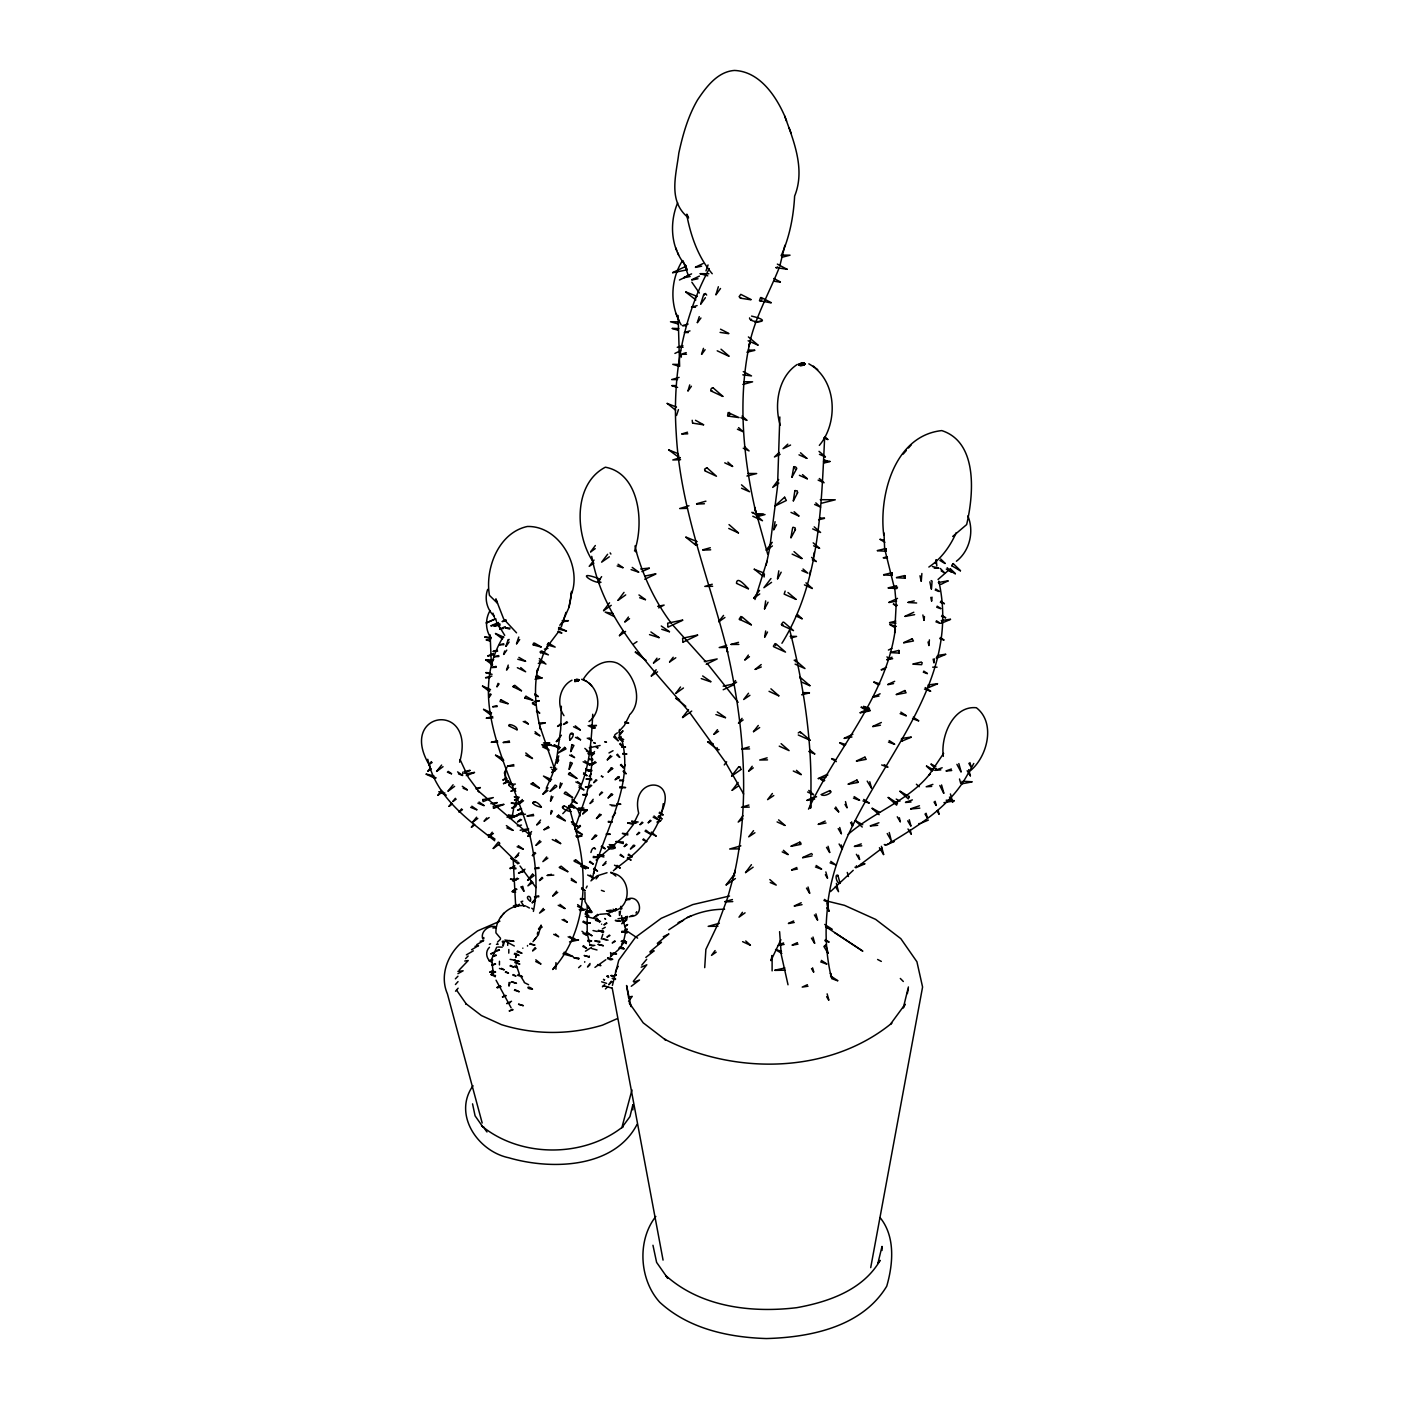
<?xml version="1.0" encoding="UTF-8"?>
<svg xmlns="http://www.w3.org/2000/svg" width="1409" height="1409" viewBox="0 0 1409 1409"><rect width="100%" height="100%" fill="white"/><g stroke="black" fill="none" stroke-linecap="round" stroke-linejoin="round"><path stroke-width="1.5" d="M779.829 416.976L777.539 486.51L769.807 547.625M824.652 437.389C821.288 506.888 819.809 582.445 781.942 643.261M779.6 931.666L781.273 954.668L788.018 984.785M883.989 532.919L884.641 548.717L894.944 590.212L896.194 604.038L894.662 632.852L895.367 628.872C886.367 697.208 836.506 748.69 808.519 809.153M561.346 706.244L560.712 729.193L556.52 760.032L557.083 757.478L552.328 774.598L546.234 788.283M592.731 714.257C591.04 748.39 588.61 788.177 562.807 813.645M499.42 964.918L499.473 961.29M503.119 945.791L503.189 942.11L504.193 942.093M507.716 945.386L507.786 941.74M508.772 953.136L508.825 949.507M509.036 982.496L508.966 986.124L510.181 982.32M578.641 958.631L578.87 958.543M603.598 931.825L603.598 931.701M614.711 848.112C616.807 847.038 610.256 851.441 607.596 846.809L614.976 847.267M601.009 582.269C593.4 584.207 572.882 568.849 600.322 579.205M614.412 616.649L605.166 612.105L612.985 613.496M742.842 384.463L752.6 381.821L743.811 381.751M607.948 977.476L608.758 977.071M595.831 835.801L596.659 835.378L595.479 835.607M612.668 768.574L611.224 767.94L608.019 772.22L612.668 768.574L611.224 767.94M810.369 808.343C813.469 748.496 804.592 688.561 789.868 630.633M738.739 767.289L740.13 766.813L741.011 769.455M931.472 588.962L932.089 581.142L931.138 580.578M527.706 880.343L534.17 875.535L532.62 874.461M672.287 328.579L677.958 330.199M678.416 366.111L672.745 364.332L679.226 364.473M700.22 273.663L708.868 273.751M615.434 920.711L620.594 921.275L615.434 920.271M619.044 948.204L624.293 948.785L619.291 947.852M621.369 941.353L626.565 941.864L621.334 941.212M621.809 932.106L622.091 931.19L627.058 932.635M622.848 741.31L619.344 737.224M482.811 799.66L493.309 797.564L483.076 801.598L482.829 799.467M493.502 808.273L493.273 806.212L503.77 804.31M490.561 943.819L489.363 944.277M587.166 905.969L587.201 934.255M703.531 424.725L695.5 420.305M749.535 317.888C749.782 324.193 776.923 321.974 751.543 316.109M743.283 371.606L751.508 375.921L742.807 374.812M762.005 299.413L760.613 297.51L759.469 300.663L771.04 302.882M787.191 269.366L777.345 264.099M921.275 581.089L921.873 573.498M924.145 620.33L924.445 616.526M931.719 600.956L932.018 597.169M929.394 639.88L928.936 645.569L928.038 642.011M934.061 662.67L934.361 658.866M815.406 796.895L816.568 796.807M829.69 791.136C834.639 791.013 824.899 797.494 821.341 794.694M868.56 709.291L870.093 710.118M746.946 476.048L756.668 473.547L748.091 473.459M757.426 515.694L763.291 514.091L756.862 514.003M757.214 516.627L765.017 514.567L756.439 514.479M809.435 692.717L803.007 692.647M821.658 503.207L835.273 499.79L820.267 499.684M828.193 902.324C824.758 927.245 825.41 952.766 831.31 977.282L830.447 973.073L831.645 977.036M667.144 403.361L675.563 410.178M667.32 403.485L676.479 407.095M668.852 449.947L678.011 453.592M685.919 291.945L697.261 296.471M707.617 741.768L717.745 749.782L719.154 749.658M707.829 741.786L713.289 743.882M717.093 747.686L717.745 749.782M762.709 575.982L754.291 569.166M563.195 620.541L568.989 607.367L571.702 591.287L570.733 595.919C583.062 567.792 559.813 525.522 527.301 526.49C498.31 532.796 484.802 568.937 489.469 595.373L497.465 603.263L495.845 598.895L503.7 619.027L516.539 632.835M587.254 910.866C593.066 914.881 594.369 910.478 587.271 910.795M603.105 932.159L598.279 930.398L603.281 931.279M603.052 939.116L608.036 940.19M753.199 513.369L751.825 512.312M800.435 678.469L799.766 677.201M800.629 733.032L799.96 731.782L798.251 732.944M686.958 269.841L685.866 266.213L686.905 269.876L672.657 272.747M541.091 925.079L538.379 934.783L534.152 940.208M936.263 768.486L936.298 769.561M705.275 293.459L704.024 295.185M887.23 833.529L891.351 840.786L889.238 832.508M512.207 816.604L513.915 807.128L517.772 797.723M519.058 961.378L514.355 960.357L519.076 961.308M615.434 972.192L617.177 967.772M620.858 906.304L620.876 909.633M935.47 563.494L936.034 559.901M533.395 911.412C538.625 885.398 535.402 858.557 529.291 833.001L530.101 836.453C513.017 773.647 463.843 701.171 503.418 636.551M603.351 945.633L598.191 944.365M600.533 921.38L595.549 920.288L598.895 920.852M619.203 735.445L619.414 734.212M795.469 469.532C799.449 468.105 791.946 464.301 794.042 468.704M797.318 493.062L797.371 490.966L795.011 490.526M792.562 528.146L790.907 537.71M795.099 529.995L795.152 527.917L793.02 527.23M532.778 782.999L530.876 783.915L539.277 788.089M551.958 767.447L550.496 767.412M773.735 529.784L775.056 521.682M765.686 600.868L764.506 608.811M791.964 477.087L793.69 467.154M764.664 636.921L765.686 630.968M777.451 578.782L778.825 570.839M793.32 500.776L794.852 490.843M550.479 801.052L551.342 796.085M557.031 762.921L558.739 755.858M550.725 813.856L551.306 810.545M559.672 787.807L560.553 782.84M569.835 740.042C567.845 728.911 578.113 732.75 569.993 740.095M570.645 751.508L571.807 744.868M569.077 769.226L570.258 762.586M697.578 635.036L682.59 638.242L682.907 641.87M584.929 892.038L585.017 901.531L589.843 909.65M618.956 732.715L619.555 729.439M623.077 842.512L623.289 843.551L615.944 841.613M784.901 245.254L779.793 266.037M827.47 906.286C839.165 789.163 966.486 705.064 938.817 581.142M907.361 993.574L908.171 989.259M870.709 1267.624L922.578 987.022L916.924 961.766L900.827 938.658L875.676 919.408L844.467 905.335L828.281 901.373M663.269 803.641C660.081 832.649 637.502 852.674 615.451 868.842L616.261 868.103L613.373 870.797M574.713 680.512C588.152 677.412 566.629 685.056 578.43 679.578L575.753 680.265L577.514 679.754M537.34 934.149L537.762 932.159M766.126 565.291L770.617 543.733M809.611 574.925L810.439 570.944M813.504 556.203L814.314 552.328M568.989 607.367L569.888 603.087M570.134 601.766L571.085 597.257M509.16 639.404L508.438 640.285M602.876 934.132L601.291 938.993M627.322 916.396L626.441 920.376L626.212 916.59L625.702 920.905L625.508 917.065L627.181 916.537M953.259 563.67L951.815 565.766L953.241 563.582L960.498 570.698M565.942 612.404L561.31 626.935M799.009 364.385L799.872 365.495L803.517 365.195L804.926 363.892L803.341 363.011L799.009 364.385L804.24 363.223L798.991 364.878L804.645 363.452L802.971 362.994M799.15 364.209L801.968 364.632L803.183 363.504M434.8 777.116L435.011 778.261L436.156 777.838M612.404 985.455L618.745 960.251L635.494 937.32L661.191 918.333L692.805 904.578L729.51 896.018M637.079 1124.347C614.183 1168.501 551.306 1170.192 508.737 1157.758C477.598 1151.241 452.641 1114.22 473.019 1085.74M908.418 986.952L903.292 1007.981L905.124 1004.247L890.558 1024.061L891.862 1023.093C829.232 1074.31 734.776 1075.137 664.537 1039.19L665.612 1040.001L643.173 1022.811L629.207 1002.856M610.89 872.189L615.874 876.081M592.115 879.322L594.211 871.079L593.524 873.527C604.602 829.249 635.547 783.598 620.893 736.396M487.69 589.367C484.309 598.402 486.827 609.093 493.749 615.751M766.954 561.293L754.96 599.512M570.804 751.561L573.921 745.484L571.966 744.586M569.254 769.279L572.353 763.202L570.398 762.287M505.532 771.498L505.267 778.913L513.651 785.588M787.208 269.295L775.743 267.534M897.392 803.218L888.251 797.388M899.999 791.171L909.228 796.719M514.391 960.603L514.796 959.723M496.461 944.347L497.571 944.048M622.338 1125.826L631.972 1089.932M503.207 945.791L504.334 941.987M681.304 355.227L681.304 357.146M634.526 551.025C644.336 523.285 639.704 473.494 605.359 467.207C573.375 483.833 574.978 533.817 592.52 560.888M496.338 620.788C494.577 619.097 499.667 617.019 486.316 623.007M741.768 618.111L740.905 616.473L739.197 619.185L751.244 624.839M795.38 661.719L795.38 660.275L794.148 660.24M700.713 303.957L703.884 294.005M697.332 322.52L699.269 316.638M718.361 286.749L715.966 294.604M676.514 415.479L678.451 409.614M689.741 384.904L687.997 390.804M701.523 354.223L703.461 348.358M801.245 365.635L801.827 363.046M770.987 578.553L763.889 587.712L771.568 582.34M734.67 875.746L733.543 875.394L733.332 876.627M505.919 646.238L508.173 639.545M489.029 697.103L490.156 693.774M503.594 654.34L504.721 650.993M496.937 686.659L498.064 683.312M508.226 665.083L506.536 670.103L508.702 667.32M516.504 643.737L518.759 637.062M576.334 681.322L577.285 679.332M705.997 270.88L708.058 264.945M534.733 643.878L533.13 644.829L533.518 643.138M901.337 738.968L902.236 740.975L911.165 737.259M864.879 757.355L866.218 759.328L856.513 761.159M677.659 202.843C669.081 223.344 670.825 248.9 686.007 265.861M514.743 960.198L510.111 959.37M779.124 267.886C768.768 293.97 754.343 318.593 748.936 346.491L750.099 341.348C737.471 397.637 742.895 456.287 755.752 511.995L754.625 507.187L767.658 554.001M564.622 747.316L565.995 748.901L558.14 753.022L564.639 747.474M574.819 828.633L586.813 793.848L586.126 796.314L590.248 778.332L591.991 762.551L590.618 745.678M896.018 586.32L896.388 588.381L897.533 587.148M629.33 715.596L624.381 725.441L619.414 730.936M492.375 663.815L492.375 664.819M516.399 955.513L515.571 957.574L516.944 954.316M837.721 875.782C834.78 872.629 836.013 883.478 839.94 883.425M956.922 764.347L960.956 771.85M622.831 567.739L617.195 565.942M638.629 572.054L632.236 567.422M645.516 599.618L638.964 594.95M658.972 637.643L649.514 634.614M669.469 631.796L661.754 629.295M725.494 717.745L715.895 714.592M781.167 255.716C789.604 237.011 793.531 216.493 794.623 196.098C805.437 169.485 793.883 141.305 784.69 116.031C775.654 95.425 759.275 71.436 734.476 70.45C717.621 71.577 706.156 87.006 697.543 99.933C687.979 116.313 682.801 134.753 678.803 153.158C676.126 175.368 667.602 201.417 688.578 217.902L687.028 214.291M660.698 813.803C680.371 775.461 629.259 775.69 638.7 813.222L633.081 824.864L625.209 835.326L596.13 860.018M623.359 942.639L625.913 930.68L622.778 918.439M897.568 802.637L896.6 805.138L888.181 797.582M459.633 762.199C477.352 699.234 395.418 711.052 430.221 766.496M584.682 962.206L584.753 961.695M621.933 932.001L627.04 932.705M692.206 420.287L692.559 423.105M729.756 414.757L727.59 415.831L728.136 412.555L739.056 417.592L728.224 416.113M542.606 745.238L541.743 744.674M649.302 568.338L641.888 571.578M559.32 867.222L561.117 866.183L567.845 871.625M709.326 268.591C682.097 318.804 672.41 377.013 676.25 433.637C680.212 509.177 709.572 579.645 727.625 652.244L726.498 647.418C743.653 721.831 750.944 800.153 734.054 875.341L735.216 870.198L727.66 897.709L717.974 923.952L705.874 949.419L704.711 967.631M956.235 532.637C950.3 546.164 941.282 558.827 928.848 567.052M780.903 939.68L770.952 960.621L772.114 955.478L772.114 970.889M523.901 906.057L521.048 901.707L522.757 901.161M530.348 901.249C522.968 896.142 532.091 893.465 530.488 901.214M586.197 888.022L587.166 886.067M619.678 735.163L622.901 731.06M630.545 916.502C645.709 916.149 639.792 892.091 626.177 899.77M557.189 762.991L558.721 760.032M550.637 801.122L552.927 796.684M559.831 787.878L562.138 783.439M550.884 813.926L552.416 810.968M796.561 468.827L791.981 477.193M773.876 529.643L776.535 524.729M793.355 500.899L797.723 492.516M795.504 529.449L791.065 537.692M781.185 572.213L777.662 578.782M764.541 608.935L768.046 602.224M764.893 637.044L767.518 632.025M728.911 356.001L721.021 349.203M722.887 396.352L713.306 388.039M738.439 532.849L729.017 524.588M806.741 458.33L800.523 452.782M806.917 458.365L799.009 454.843M827.788 439.432L824.776 436.614M799.396 475.309L807.287 478.866M825.234 456.903L819.439 454.314M798.921 515.941L794.13 511.714M814.208 526.843L820.584 532.461L812.694 528.903M813.609 545.794L819.474 548.277M801.844 570.592L807.85 573.199L803.042 569.007M785.148 591.093L784.161 594.105L795.979 599.406M816.234 561.557L811.619 557.365M775.725 645.657L775.073 643.596L773.347 646.308M802.144 618.71L797.371 614.465M773.717 646.749L785.518 652.103L775.919 643.79M809.876 685.743L801.95 682.22M798.269 734.987L810.087 740.289M801.245 774.527L796.437 770.336M808.784 751.42L814.649 753.921M784.831 825.41L777.099 821.923M785.007 825.445L778.613 819.862M813.574 794.623L808.784 790.396M750.363 945.14L745.748 940.965M490.103 610.502C485.154 618.886 485.312 629.7 490.79 637.801M587.13 809.664L586.197 810.157M599.547 814.42L600.903 814.561M612.58 794.535L611.189 793.813L607.983 798.075L612.58 794.535L611.576 794.517M594.14 848.236C597.751 851.388 593.083 843.41 590.917 852.498M668.676 449.858L679.825 458.084M678.486 454.984L678.768 457.995M685.954 537.305L695.887 545.248L697.596 544.772M943.625 753.357L928.901 775.214L930.222 773.506C908.576 800.893 873.967 811.848 848.095 834.375M969.198 771.815L973.778 763.467M586.813 932.036L591.939 935.646M527.477 946.091L527.582 945.492M550.267 791.4L556.731 786.574L556.326 785.465M607.578 958.666C607.226 956.552 609.216 961.449 612.721 959.3L607.807 957.785M548.753 644.477L543.663 653.212L536.882 672.674L537.692 669.116C533.553 689.071 535.772 709.713 540.528 729.351L539.735 725.899L554.265 768.011M516.944 951.815L521.753 953.171M515.025 962.682L519.833 964.038L515.307 962.241M511.678 981.967L516.487 983.323L511.837 981.738M514.479 990.404L514.989 989.629L519.287 991.76L514.584 990.245M524.289 982.584L528.604 984.715M532.426 989.171C525.346 988.995 527.477 984.697 532.461 989.1M518.565 1004.335L523.373 1005.691L518.671 1004.159M599.441 579.645L599.618 582.974M941.987 622.866L941.934 620.77M885.838 844.713L884.271 844.572M682.502 260.559C670.42 279.616 669.469 305.366 681.216 324.88M635.952 912.962L636.745 911.711M525.874 906.022C510.463 902.817 494.999 917.558 495.968 932.899L500.582 938.359M583.308 679.279C590.001 668.201 604.056 657.51 617.441 663.234C634.226 672.058 644.054 700.766 629.576 714.803M968.018 773.647C950.388 806.741 918.052 825.938 887.142 844.696M462.804 773.893L462.839 772.132M939.821 785.482L943.695 793.249M605.007 741.698L606.469 742.173L604.972 742.032M618.868 777.715L619.15 776.606M496.673 947.218L491.618 959.247L493.344 973.654M535.737 938.059L532.989 941.67M519.234 863.101L517.878 863.682L510.815 858.328M620.576 947.095L622.866 943.766M507.874 782.435L508.825 782.893A2.043 1.074 -2.2 0 0 509.442 782.77M506.905 767.412L504.369 772.96L506.676 779.67M909.316 796.402L908.347 798.903L899.928 791.365M506.078 646.308L509.107 642.028M503.753 654.428L506.782 650.13M516.663 643.825L519.692 639.527M489.17 697.191L491.195 694.338M497.078 686.729L499.103 683.876M558.457 631.848L546.375 647.805M555.128 966.204L552.768 969.515C586.003 932.652 588.768 878.406 576.404 832.472M952.695 536.477L966.644 524.588C973.654 494.682 978.163 442.285 941.74 430.59C894.468 435.698 878.705 495.246 883.778 535.367M590.036 963.457L587.518 966.997L589.895 964.866M611.242 981.228L608.723 984.768L612.087 981.615M784.584 497.307L786.363 500.477L775.249 505.884M800.523 365.618L802.619 362.994M700.872 303.974L705.398 297.704M715.983 294.745L720.51 288.493M700.942 317.994L697.367 322.643M705.116 349.696L701.735 354.275M688.015 390.945L691.414 386.26M534.733 944.963L529.995 944.012L534.698 945.052M530.083 944.259L530.453 943.378M777.698 266.9L776.359 267.816M572.072 822.592L571.367 821.817M575.506 829.971L568.901 806.23M575.647 860.582L574.238 860.335M655.819 1216.443C636.886 1240.431 639.299 1279.795 659.782 1302.286C688.49 1328.722 728.435 1337.388 766.408 1338.55C810.457 1337.37 862.238 1326.802 886.737 1286.206C893.147 1264.102 895.508 1236.433 880.044 1217.57M812.324 588.434L805.966 582.815M594.528 751.525L591.322 755.805L594.422 753.463M589.173 776.429L591.304 773.576M607.261 759.821L610.484 755.541M590.758 785.007L588.627 787.86L591.727 785.518M593.788 782.576L595.919 779.723M593.171 799.273L589.966 803.553L593.066 801.21M582.762 813.821L585.968 809.559M599.512 794.799L601.661 791.946M599.6 814.314L596.394 818.594L600.991 815.036M592.044 839.271L595.25 834.991M573.991 938.235L571.86 941.071L574.96 938.729M628.555 1001.271L632.254 996.374L628.502 997.079M559.796 625.279L562.279 622.038M563.987 953.083L562.984 953.928L572.723 956.588M595.338 545.512L590.67 551.747M594.017 560.06L589.209 566.348L593.894 563.195M607.614 554.283L601.625 562.173L609.322 556.802M601.625 576.651L599.389 579.874M609.551 602.77L603.545 610.643M618.023 600.269L624.011 592.379M624.856 621.827L628.432 617.054M619.396 635.688L622.972 630.915M778.684 479.5L772.696 487.391L778.86 483.093M656.981 658.179L653.529 662.952M651.328 675.933L656.154 669.768M669.592 661.878L673.203 657.246M766.214 550.056L772.238 542.324M718.713 621.598L723.539 615.416M680.529 686.993L675.88 693.316M759.557 590.336L753.709 598.191M682.502 717.375L688.525 709.643M748.355 655.079L744.921 659.852M735.533 680.529L731.976 685.338L736.625 682.132M713.87 734.3L717.48 729.668M749.905 695.306L743.688 699.498L748.514 693.246M742.05 718.343L738.475 723.152M724.261 764.911L726.657 761.811M753.445 731.641L758.271 725.476M731.606 775.919L738.844 766.655M738.105 782.453L732.116 790.343M748.619 771.075L752.195 766.249M742.966 815.723L738.193 822.081L742.842 818.876M772.396 793.478L767.588 799.643L773.788 795.539M753.533 830.676L748.707 836.84L754.925 832.737M726.146 884.852L733.385 875.588M751.437 864.668L745.572 872.523M745.062 912.821L739.003 917.171L742.455 912.31M715.085 950.564L711.51 955.372L716.159 952.167M623.236 767.835L625.367 765.105M612.316 817.097L615.522 812.993M616.543 968.599L618.304 966.345M819.333 445.385C838.866 422.348 836.735 379.18 808.836 363.839M489.469 947.288C484.714 951.656 486.299 959.899 492.146 962.453M431.365 761.635L428.829 764.752L432.176 762.463M427.896 771.058L430.432 767.94M436.579 771.304L441.633 765.052M437.935 795.116L441.721 790.431M448.044 791.03L453.099 784.795M452.835 801.422L455.371 798.304M449.013 806.247L451.549 803.13M459.123 811.936L461.641 808.819M472.808 821.887L476.612 817.22M471.381 827.136L473.917 824.018M484.168 821.06L486.704 817.942M556.308 741.486L561.381 735.251M488.447 836.876L492.252 832.208M518.565 804.222L522.352 799.537M551.8 772.449L555.604 767.764M493.203 848.394L498.275 842.159L499.579 842.811M542.941 794.042L547.995 787.807M550.144 791.277L555.216 785.024M536.776 824.741L540.58 820.073M527.811 836.241L531.598 831.557M515.166 857.57L518.97 852.885M536.036 845.189L539.841 840.521M532.355 855.562L534.892 852.445M522.44 872.277L524.976 869.159M527.582 880.22L532.655 873.985M546.674 856.954L542.87 861.621L547.837 858.151M531.704 881.171L527.917 885.856L532.884 882.369M539.471 880.466L541.989 877.349M532.162 902.693L535.966 898.009M552.768 895.877L556.555 891.21M543.363 908.435L539.559 913.102L544.526 909.633M538.502 928.918L541.038 925.801M532.655 950.705L535.173 947.588M633.275 981.369L646.819 964.795L641.201 967.208M602.999 865.285L606.099 861.515M640.056 824.582L642.134 822.063M596.095 878.899L598.156 876.38M624.24 846.51L626.318 843.991M638.929 832.226L636.868 834.727L639.756 832.789M648.21 822.715L650.271 820.197M500.459 939.239L497.465 942.128M500.477 917.435L501.991 915.621M502.925 914.529L504.228 912.979M641.782 965.095L646.713 959.265M573.058 734.195L571.49 734.142M645.586 830.465L645.093 831.222L650.905 834.375M455.53 991.214L458.119 988.202M903.187 454.103L906.357 450.457M908.47 448.009L911.359 444.698M764.418 573.956L764.101 577.021M455.442 984.521L458.031 981.615M912.187 638.805L913.437 640.989L903.75 642.821M870.04 710.876L860.212 712.848M827.84 775.038L826.907 774.527L826.801 775.725M904.825 690.621L906.093 692.788L896.388 694.619M800.981 843.287L799.907 842.124L799.643 843.375M856.866 780.093L857.993 782.4L857.024 780.04L848.236 784.056M800.999 844.343L791.189 846.316M540.369 651.522L541.743 651.064L548.418 654.868L540.105 652.261M658.109 816.938L659.465 815.476M459.175 970.026L468.228 960.515L464.741 961.026M619.15 949.067L610.326 956.905M592.044 764.647L595.074 761.494M618.093 776.606L615.064 779.776L619.344 777.521M590.917 880.889L597.117 875.834L607.032 872.735M465.569 958.631L468.158 955.989M455.371 978.85L457.96 976.208M950.476 568.62L938.024 579.469M568.584 773.506L569.782 772.837M495.263 975.539L495.263 976.596M626.529 917.012L625.578 917.171M757.883 345.082L748.126 340.784M732.627 466.414L727.889 462.134M827.858 461.324L823.93 459.721M816.287 561.469L812.359 559.866M778.86 695.817L770.917 688.825M788.054 854.418L783.404 850.314M938.341 582.498L947.975 580.86M919.866 823.508L918.774 823.631M589.191 956.905L584.154 955.513L589.209 956.958L589.297 956.024M578.623 967.701L580.931 965.552M602.4 986.811L604.69 984.662M605.43 988.977L607.719 986.828M489.539 689.794L489.522 691.52M503.77 760.279L502.59 760.631L495.51 755.294M517.896 861.956L517.667 863.558M830.535 891.562L853.22 870.322M787.825 444.17L783.069 448.678L790.555 445.05M780.11 454.297L774.439 456.974L779.212 452.5M775.126 505.743L784.707 497.13M761.371 300.733L760.332 301.262M751.613 319.297L750.557 319.825M970.343 770.741C987.462 756.615 995.987 722.852 976.384 707.741C953.048 705.345 940.437 736.643 943.326 756.316M517.596 821.782L520.432 819.316M560.87 723.592L557.559 726.428L561.539 724.525M566.894 721.619L563.565 724.455L567.563 722.553M594.087 917.418L597.751 914.371M606.346 922.877L603.915 924.92L606.944 923.265M609.375 935.118L606.944 937.161L609.974 935.506M614.676 940.93L612.228 942.973L615.257 941.318M956.412 561.24C969.797 550.901 974.341 531.369 967.86 515.923M649.919 951.744L661.49 942.234L657.739 944.136M621.792 920.711L624.257 918.721M621.686 923.776L625.385 920.781M625.103 926.611L627.551 924.621M624.803 931.067L627.269 929.077L624.328 930.609M621.563 944.1L625.261 941.106M657.298 943.343L668.888 933.956L663.269 936.721M607.385 759.874L611.858 756.281M593.894 782.629L596.888 780.234M599.618 794.852L602.612 792.457M582.868 813.891L587.359 810.281M576.034 829.76L580.508 826.15M592.15 839.341L596.641 835.731M645.833 957.433L654.111 950.793L650.359 952.625M857.905 866.482L882.157 848.165M594.95 967.402L605.835 959.723M614.289 736.185L613.76 737.048L618.111 740.782M588.997 721.567C603.563 710.735 599.318 684.316 581.635 679.314M885.486 548.647L885.962 551.236L886.138 548.735M514.426 686.359L512.946 686.518L514.778 685.302L521.506 690.727M558.017 816.498L558.616 815.247L556.802 816.604L565.203 820.795M631.267 986.282L639.527 979.995L633.909 982.143M619.925 733.173L622.796 730.989M755.206 669.31L761.212 664.555M428.019 771.181L431.26 768.786M436.684 771.428L443.042 766.672M438.04 795.24L442.902 791.629M448.168 791.154L454.631 786.345M452.958 801.545L456.181 799.132M449.136 806.371L452.359 803.958M459.228 812.06L462.469 809.647M556.432 741.61L559.672 739.197M472.931 822.011L477.792 818.418M471.504 827.259L474.745 824.864M484.291 821.183L489.134 817.572M551.923 772.572L556.766 768.962M518.671 804.328L523.532 800.735M543.064 794.165L547.907 790.555M488.571 836.999L493.414 833.406M493.326 848.517L499.79 843.709M536.899 824.864L540.14 822.469M527.917 836.365L531.158 833.952M515.289 857.694L518.53 855.281M536.16 845.312L541.003 841.719M532.479 855.686L535.719 853.273M539.594 880.59L542.817 878.177M532.285 902.817L535.508 900.404M552.892 896.001L557.735 892.39M538.978 929.394L542.218 926.981M532.761 950.828L536.001 948.433M614.835 734.723L617.389 732.839M558.633 627.516L566.488 631.073L558.475 629.03M599.776 914.3L607.666 913.684L613.461 910.919M615.134 909.686L616.508 908.682L612.263 911.782M497.218 944.4L498.117 944.171M590.688 551.905L595.214 548.647M603.704 610.643L611.259 605.306M618.128 600.322L625.702 594.897M624.98 621.915L629.524 618.657M625.578 631.426L619.537 635.67M636.974 641.659L633.839 643.772M766.355 550.285L772.414 545.935M653.512 663.04L659.571 658.69M718.872 621.704L724.931 617.477M753.692 598.297L759.75 593.946M675.792 657.756L669.592 661.983M651.328 676.021L657.545 671.829M675.862 693.404L683.435 687.979M744.903 659.94L749.447 656.682M682.661 717.604L691.731 711.087M714.011 734.371L718.572 731.271M743.142 719.946L738.598 723.081M759.662 727.537L753.568 731.676M740.852 769.631L731.658 776.095M748.743 771.128L753.287 767.87M738.298 786.063L732.222 790.238M726.181 884.993L735.392 878.564M745.555 872.629L753.128 867.187M640.162 824.635L642.962 822.645M648.299 822.768L651.099 820.76M624.328 846.562L627.146 844.572M603.105 865.337L605.905 863.347M634.631 846.016L630.422 849.028L633.416 845.206L634.737 845.418M544.015 829.637L548.471 826.467M657.475 822.962L660.803 820.619M740.923 619.255L739.566 619.625M783.087 624.874L781.308 624.451L783.069 622.091M668.782 929.817L683.682 920.042L678.046 922.666M800.471 364.367L799.22 365.178L800.629 364.508M799.379 365.301L804.874 363.751L803.412 363.804M578.025 679.437L574.907 680.864L575.911 680.494M585.457 951.198L591.428 947.447M824.917 946.549L825.797 944.928L823.913 946.478L828.016 953.347M471.557 949.754L478.514 945.633L475.009 946.337M797.318 364.403C778.191 376.855 773.981 404.647 780.199 425.201M476.735 944.646L483.674 940.578L480.187 941.23M502.837 758.764L502.379 760.508M466.379 954.862L473.336 950.828M502.943 779.934L506.095 778.103M503.453 783.598L508.173 780.868M511.044 791.154L515.782 788.424M514.514 799.942L519.252 797.212M516.575 803.852L521.295 801.105M516.487 805.384L511.749 808.114L515.747 806.705M517.579 810.263L520.714 808.449M514.549 816.058L511.397 817.872L517.314 815.723M521.612 812.447L516.892 815.177L522.792 813.028M510.146 868.56L514.866 865.831M518.512 873.14L523.232 870.41M517.367 878.142L512.647 880.889L518.565 878.723M516.099 888.903L512.946 890.717L516.927 889.308M514.761 906.973L519.481 904.243M565.062 792.175L564.216 793.566L572.512 797.635M594.158 917.453L598.596 914.934M602.295 928.971L605.254 927.281M457.925 973.654L463.138 970.783L457.89 971.382M608.97 752.952L613.038 750.715M592.132 764.735L596.201 762.498M622.461 922.314L625.332 920.729M624.627 926.136L627.498 924.568M622.32 942.621L625.209 941.053M576.087 680.582L575.207 681.075L578.712 679.772L577.69 679.842M517.719 821.834L521.612 819.774M683.612 919.672C696.028 912.697 710.383 909.192 724.596 909.245M740.87 297.915L739.091 296.7L740.799 294.358L750.944 299.483M936.263 658.109L937.284 655.995M928.038 685.109L929.324 686.359L927.897 687.381M902.236 740.975L902.394 738.439M854.964 867.239L856.056 867.539L856.496 865.778M464.301 773.259L469.937 770.476M498.945 949.666L495.704 951.234L499.42 950.142M495.528 951.568L490.702 953.911L494.4 952.819M492.586 956.517L495.809 954.95M492.34 959.441L489.099 961.008L492.815 959.916M491.9 965.183L495.123 963.615M489.856 972.087L493.08 970.537M491.935 973.108L495.158 971.541M496.884 987.48L500.107 985.913M500.53 986.212L497.307 987.762L501.023 986.687M502.449 996.92L505.672 995.353M511.537 1001.253L506.694 1003.595L510.41 1002.504M509.318 1010.905L512.559 1009.337M571.966 680.195C559.479 686.5 556.079 704.447 563.987 715.666M799.062 365.037L803.341 363.011M672.639 272.571L686.007 266.283M695.465 267.129L703.073 263.536M683.981 277.45L691.59 273.857M688.948 275.354L679.455 280.004M691.784 279.704L699.41 276.111M680.6 350.665L674.911 353.43M644.758 579.24L655.731 574.097M658.655 607.878L664.132 605.077L657.704 606.363M668.007 627.146L682.661 620.295M682.96 642.205L697.596 635.23M706.208 664.291L717.181 658.936L704.324 661.596M723.204 689.741L734.177 684.598M513.404 905.987L516.469 904.543M960.92 782.682L962.012 783.563L962.048 781.291M500.688 699.78L500.036 701.594L507.962 703.778M888.868 602.365L897.498 598.402M905.001 616.261L913.789 612.246M903.68 642.645L912.31 638.682M888.41 650.042L891.862 648.457M886.86 659.588L892.038 657.21M881.294 669.68L886.472 667.302M887.776 684.475L894.68 681.322M873.228 696.927L880.132 693.774M896.318 694.443L904.948 690.48M860.142 712.655L868.772 708.709M844.238 738.228L852.868 734.283M872.735 726.428L881.365 722.482M818.277 778.49L826.907 774.527M856.443 760.966L865.073 757.02M806.987 800.259L815.617 796.296M821.271 794.5L829.901 790.555M818.294 824.23L825.198 821.077M791.118 846.122L799.748 842.177M802.619 857.553L811.408 853.555L812.341 854.4M791.647 869.881L796.825 867.504M794.324 905.917L801.228 902.746M788.459 923.353L793.637 920.975M778.367 945.28L783.545 942.92M792.245 944.999L797.424 942.621M807.392 984.715L802.214 987.093L808.026 986.212M486.264 622.848L495.563 618.798M491.054 625.737L498.487 622.496M502.273 621.457L506.007 619.837M494.242 626.16L499.808 623.729M499.702 629.083L505.285 626.635M487.866 655.872L493.449 653.441M499.896 921.187L477.545 930.909L460.303 943.66C446.935 956.271 439.731 976.314 447.428 993.891L482.177 1122.991M617.089 1018.725L602.453 1025.153C569.623 1034.999 534.134 1034.875 501.428 1024.642L481.385 1015.537L465.692 1003.49L466.397 1004.177L456.692 990.316M544.103 829.778L549.193 827.611M687.31 917.4L691.062 915.797M632.94 915.322L629.189 916.854M712.109 390.857C709.467 391.772 711.158 387.123 713.095 387.862M948.01 581.054C941.705 583.185 940.279 586.708 938.764 582.199M941.564 623.165L950.494 619.449M936.738 658.162L945.668 654.428M928.584 687.574L937.513 683.858M921.239 823.067L928.372 820.091M885.257 845.277L894.187 841.56M855.827 867.662L864.756 863.946M656.964 822.081L660.751 820.514M755.206 669.434L761.265 666.985M509.53 725.688C506.447 722.905 517.896 725.846 517.103 729.739M574.802 829.197L582.393 834.551L575.612 831.416M503.066 779.987L506.923 778.525M503.577 783.651L507.434 782.189M511.168 791.224L515.025 789.744M514.637 800.013L518.512 798.533M516.68 803.905L520.555 802.426M517.684 810.316L521.559 808.854M510.269 868.613L514.126 867.151M518.635 873.193L524.43 870.991M514.884 907.026L518.741 905.547M466.273 775.654L474.481 772.537M476.26 789.234L480.363 787.684M493.027 804.24L497.13 802.69M493.537 808.361L503.788 804.469M509.283 818.559L517.49 815.441M522.475 831.627L528.622 829.302M574.802 680.758L578.87 680.019M935.347 770.195L942.181 767.764M946.214 770.846L951.357 769.015M932.881 784.373L926.189 786.75L931.701 786.416M905.529 802.32L912.38 799.889M910.69 808.801L919.443 805.789M870.375 825.815L878.934 822.768M854.453 846.316L861.304 843.885M492.639 956.57L496.285 955.425M491.952 965.235L495.616 964.091M489.909 972.14L493.555 971.012M491.988 973.161L495.633 972.016M502.502 996.973L506.166 995.828M509.371 1010.957L513.035 1009.813M491.107 712.866L490.103 714.028L491.089 714.874M891.915 572.759L892.161 575.4L891.915 572.759L883.619 574.696M896.547 577.69L905.071 578.201L905.265 575.7M898.836 650.447L899.083 653.089L898.836 650.447L890.541 652.385M913.12 664.185L921.645 664.678L922.191 662.653M695.465 307.285L691.537 307.197L697.103 305.594M686.465 325.708L682.537 325.673L688.12 324.017M689.97 330.886L684.369 332.436L688.314 332.577M682.837 345.557L677.271 347.301L683.136 347.178M686.218 352.62L680.653 354.363L686.5 354.24M677.518 379.567L671.653 379.585L679.085 377.418M687.486 432.193L681.921 433.919M680.582 459.669L672.798 459.968L680.212 457.608M687.469 508.35L679.666 508.543L688.966 505.778M696.574 503.77L705.909 501.181M702.844 549.809L710.312 547.749M712.637 586.285L704.799 586.408L712.249 584.242M726.657 645.357L719.206 647.541L727.026 647.418M731.024 644.406L738.492 642.345M749.218 746.876L741.768 749.095L749.588 748.919M767.148 757.831L759.698 760.015L767.518 759.891M748.901 805.032L741.469 807.287L749.271 807.093M739.443 848.852L729.668 849.011L740.852 845.84M724.966 901.601L732.416 899.541M719.365 923.247L708.181 926.347L717.956 926.259M696.61 541.567L695.253 543.134L695.887 545.248M503.717 643.754L499.526 644.776L503.894 644.688M493.22 651.275L497.412 650.253M494.524 656.594L498.716 655.572M489.539 660.645L493.714 659.623M491.9 667.39L496.091 666.369M485.594 677.606L491.882 676.073M492.78 706.666L496.972 705.645M486.387 718.114L492.674 716.582M497.5 740.764L491.213 742.296L497.764 742.067M509.353 740.993L503.066 742.525L509.618 742.296M507.451 766.144L513.739 764.611M518.899 814.455L523.091 813.433M527.177 815.899L533.465 814.367M534.698 868.472L538.872 867.451M547.238 875.341L551.43 874.32M538.661 895.825L534.469 896.846L538.854 896.758M575.753 680.265L574.731 680.388L575.77 680.142M612.651 975.75L611.277 975.803M782.242 257.213L790.026 255.188L781.449 255.064M754.96 322.467L760.772 321.111M746.911 352.232L754.66 350.418M824.106 462.962L829.919 461.606M818.629 519.762L824.441 518.406M790.731 638.03L796.578 636.428L790.15 636.34M801.651 694.778L809.382 692.964M877.402 550.532L885.697 548.594M887.353 556.802L883.214 557.77L887.494 558.228M896.529 577.496L904.825 575.559M888.269 587.835L896.564 585.897M908.083 602.295L914.3 600.85M889.59 622.584L895.807 621.14M913.102 663.974L921.398 662.036M464.177 771.604L469.937 770.318M502.344 621.616L506.342 620.717M491.107 625.895L497.113 624.557M494.295 626.318L500.301 624.98M499.772 629.224L503.77 628.344M487.937 656.03L493.943 654.692M774.862 970.185L784.936 967.983M645.005 576.087L655.713 573.78M682.643 620.066L667.655 623.201L667.919 626.494M723.152 686.183L733.842 683.893M563.019 621.845L568.443 620.682L562.173 620.7M544.385 649.144L547.995 648.387M538.291 663.41L543.715 662.265M533.87 702.034L539.277 700.872M539.665 724.156L545.089 722.993M592.784 726.357L596.394 725.582M544.314 744.04L549.721 742.878L543.469 742.895M543.698 746.242L550.937 744.692M589.279 747.792L600.111 745.484M588.962 753.639L592.573 752.864M569.412 807.41L573.04 806.635M576.616 837.175L582.023 836.013L575.77 836.03M580.068 910.742L585.475 909.58M569.535 941.881L578.571 939.944L572.301 939.962M626.547 899.823L629.946 899.488M695.535 267.411L701.647 266.178M684.052 277.732L690.163 276.499M691.872 279.986L697.966 278.753M888.956 602.541L896.582 601.115M905.089 616.438L914.617 614.659M886.948 659.782L892.672 658.707M881.365 669.874L885.187 669.152M887.864 684.668L893.57 683.594M873.298 697.12L879.022 696.046M872.805 726.621L880.431 725.195M844.326 738.422L851.952 736.995M818.347 778.666L825.973 777.24M848.306 784.232L857.834 782.453M807.075 800.435L814.701 799.026M818.382 824.424L826.009 822.997M802.69 857.746L812.042 855.932M791.717 870.058L797.441 869.001M794.412 906.093L802.038 904.666M788.547 923.547L794.253 922.472M778.437 945.474L784.161 944.4M792.316 945.175L798.04 944.118M961.643 783.827L971.911 781.96M943.942 802.707L954.228 800.84M534.997 679.244L542.254 677.923L535.86 677.694M466.062 773.893L474.463 772.379M476.154 788.283L480.346 787.525M490.808 803.676L497.113 802.531M506.993 817.185L517.473 815.283M517.314 825.833L521.506 825.075M520.168 830.253L528.551 828.739M625.966 917.664L618.023 918.738M492.886 927.967L496.303 927.774M611.242 910.091L606.557 910.848C632.324 915.339 634.068 875.2 610.784 872.858M941.247 620.576L950.459 619.238M938.271 655.308L945.633 654.234M930.099 684.721L937.478 683.664M901.919 738.404L911.147 737.066M890.47 841.895L894.151 841.349M861.04 864.263L864.721 863.735M799.29 364.033L804.926 363.892M705.451 470.835L704.588 469.197L706.807 467.682M587.976 764.154L593.295 763.502M574.766 680.248L578.905 680.142M640.708 568.954L649.267 568.091M935.382 770.371L940.842 769.86M946.267 771.022L951.727 770.512M905.582 802.496L911.042 801.985M910.725 808.995L919.83 808.132M870.41 825.991L877.701 825.304M854.506 846.492L861.78 845.805M591.674 753.463L587.94 753.709L591.886 754.255M588.892 759.363L592.643 759.099M591.692 770.001L587.958 770.247L591.903 770.793M591.569 778.666L585.95 779.054L591.85 779.811M585.492 786.856L589.244 786.609M582.815 794.658L586.567 794.394M583.819 807.956L578.201 808.343L582.146 808.872M584.717 809.488L579.099 809.876L584.999 810.633M493.256 651.434L497.606 651.187M494.559 656.753L498.892 656.506M491.935 667.549L496.267 667.285M485.629 677.764L489.98 677.518M492.815 706.825L497.166 706.578M486.422 718.273L492.939 717.885M507.487 766.32L514.003 765.932M508.86 784.461L515.377 784.073M518.935 814.613L525.451 814.226M527.213 816.075L533.729 815.688M534.716 868.631L539.066 868.384M547.273 875.5L553.79 875.112M619.819 739.69L623.676 739.531L619.907 738.897M621.651 747.175L625.526 747.017L621.739 746.383M622.813 754.255L626.67 754.079M619.625 780.745L623.482 780.586M619.713 787.842L625.508 787.613M616.948 804.416L620.805 804.257L617.036 803.623M611.77 805.789L615.627 805.631L609.956 804.75M608.265 822.134L612.122 821.975M606.293 834.463L610.167 834.304M597.434 855.492L601.291 855.333L597.522 854.699M593.189 857.57L598.984 857.341L593.312 856.443M580.367 899.294L584.242 899.136L580.455 898.502M585.563 912.556L589.42 912.398L585.651 911.782M586.32 923.247L590.177 923.089M587.659 941.106L591.516 940.948M681.938 434.042L687.768 433.813M696.645 504.07L704.412 503.753M702.897 550.109L710.682 549.809M738.862 644.406L731.042 644.477M725.019 901.901L732.786 901.584M521.383 886.948L522.739 886.331L523.954 891.157M539.559 662.212L543.751 662.089M535.121 700.819L539.312 700.696M538.819 723.011L545.124 722.835M590.124 725.6L596.43 725.424M550.954 744.516L544.667 744.709L547.749 744.868M588.398 752.829L592.59 752.705M568.866 806.6L573.058 806.476M579.222 909.598L585.51 909.404M799.519 363.874L804.891 364.068M748.267 350.101L754.696 350.119M823.525 461.289L829.954 461.307M820.197 518.072L824.476 518.089M934.237 568.197L938.605 568.214M932.688 667.162L937.073 667.179M574.854 680.124L578.852 680.388L577.849 680.071M611.576 988.061L603.334 985.613L604.62 986.37M774.915 970.396L785.13 970.185M619.608 736.713L618.41 737.647L622.76 741.381M679.138 321.851L670.49 321.763L678.046 323.929M672.34 328.35L678.768 328.579M671.987 385.538L676.285 385.679M497.853 947.007L502.22 947.165M963.879 781.308L971.928 781.748M946.179 800.206L954.245 800.647M877.437 550.743L885.962 551.236M883.637 574.907L892.161 575.4M888.304 588.029L896.828 588.539M908.101 602.506L916.625 602.999M889.607 622.796L896.001 623.165M890.558 652.596L899.083 653.089M558.686 629.118L559.813 627.269M547.449 644.987L548.383 643.068L547.256 644.917L555.181 647.101L548.577 643.156M540.616 652.913L542.007 651.398M524.976 698.177L525.892 696.24L524.764 698.089L532.69 700.273M500.935 699.727L508.05 703.637M505.672 627.833L509.935 628.115M484.872 636.974L491.248 637.396M490.367 640.179L486.105 639.897L490.226 641.113M486.422 659.835L492.815 660.257M485.858 672.569L490.121 672.85M514.426 796.789L518.036 797.036M516.575 803.412L511.168 803.042L516.627 804.204M513.457 815.582L508.05 815.212L513.492 816.375M510.428 867.68L515.835 868.05M510.534 879.146L514.126 879.392M515.518 891.791L511.907 891.545L515.553 892.355M588.011 764.277L591.727 764.541M627.657 822.838L635.036 823.384M627.886 833.829L622.355 833.406L627.815 834.973M615.944 841.49L623.324 842.054M614.747 845.048L609.216 844.643L614.676 846.21M598.473 855.104L604.003 855.527M696.927 296.313L695.553 296.947L695.324 299.289M646.097 660.363L635.318 652.279M603.475 931.261L598.402 930.785L603.457 932.23M599.829 941.335L594.757 940.877L599.811 942.322M589.755 944.963L594.827 945.439M578.747 958.102L573.674 957.627L578.729 959.071M588.909 759.469L592.837 759.891M585.51 786.979L589.438 787.402M582.85 794.764L586.76 795.187M619.819 947.535L623.289 947.922M611.347 953.4L616.561 953.981L613.285 952.96M597.469 965.183L600.938 965.57L597.68 964.549M624.751 722.658L628.537 723.099M631.743 821.218L638.171 821.993M622.901 753.463L626.688 753.974M619.713 779.952L623.5 780.463M619.837 786.715L625.508 787.49M608.353 821.359L612.14 821.87M606.381 833.688L610.167 834.198M584.506 922.208L590.195 922.983M587.747 940.314L591.533 940.825M905.071 578.201L904.12 576.58M614.342 975.997L610.925 975.521L614.236 976.631M615.574 978.85L612.158 978.374L615.469 979.484M773.858 281.201L780.287 282.17M740.148 298.144L750.874 299.782M720.069 332.383L728.647 333.686M692.893 423.176L703.602 424.813M504.827 940.05L513.968 941.318L509.389 940.525M810.915 805.666L810.95 807.727M575.119 679.878L578.659 680.653L575.488 679.666L576.757 679.684M549.246 744.938L559.778 747.633M800.347 363.416L804.574 364.579M800.823 363.698L802.249 363.346M603.07 939.046L606.381 939.68M502.203 941.793L503.172 940.965M514.444 796.878L518.072 797.6M510.428 867.785L515.87 868.86M510.534 879.234L515.976 880.308M514.338 946.003L505.532 941.265M593.03 930.539L597.205 931.508M426.24 774.087L433.954 775.901M439.168 791.717L444.945 793.073M932.388 566.541L938.658 568.021M611.841 975.486L613.214 975.821M585.334 916.361L598.085 919.478M505.637 627.991L509.776 629.066M503.753 637.203L502.344 637.432L502.537 638.964M484.837 637.132L491.054 638.717M486.404 659.993L492.604 661.578M485.841 672.727L492.04 674.312M495.528 975.662L490.79 974.429L495.158 976.596M627.657 822.944L633.117 824.406M598.455 855.562L603.915 857.007M598.191 944.435L603.228 945.756M589.737 945.052L593.119 945.95M591.939 948.609L597.011 949.965M557.788 632.007L561.645 633.064M533.324 644.917L541.056 647.03M517.772 659.236L525.487 661.349M535.614 676.461L541.408 678.046M700.273 273.769L707.776 275.829M671.987 385.837L677.606 387.387M514.25 954.104L519.058 955.443L514.796 953.241M514.215 966.715L517.42 967.613L514.602 966.116M510.058 966.028L513.263 966.926M499.455 968.476L504.263 969.832L501.445 968.335M517.649 975.363L522.457 976.701L518.213 974.5M505.338 972.21L508.543 973.108L505.708 971.611M512.823 975.151L516.029 976.05L513.211 974.552M583.15 866.517L588.328 868.014M620.013 946.883L623.306 947.852M890.118 624.574L896.318 626.424M624.98 721.901L628.573 722.993M601.625 981.809L606.61 983.359M880.149 539.224L884.059 540.475M893.447 604.038L897.357 605.289M873.95 681.991L879.815 683.876M863.594 706.367L869.476 708.251M861.269 707.107L869.106 709.625M839.782 742.666L845.647 744.551M831.68 758.588L835.59 759.838M820.813 779.142L824.723 780.392M775.619 949.49L781.502 951.374M631.743 821.341L636.621 822.944M803.377 363.962L804.345 364.755M496.408 926.911C489.416 924.251 479.941 931.525 482.794 939.028M631.091 569.606L638.647 572.177M639.704 597.768L645.375 599.706M701.259 678.592L710.717 681.833M601.379 890.347L604.285 891.386M935.189 590.054L939.204 591.533M940.296 602.277L944.312 603.739M936.686 607.226L940.701 608.706M941.529 616.402L945.545 617.864M935.928 621.827L939.944 623.306M939.785 638.594L943.801 640.073M923.265 672.163L927.298 673.643M924.48 689.071L930.521 691.273M900.14 713.641L906.163 715.842M912.539 718.696L918.58 720.915M888.48 742.103L894.521 744.304M881.664 764.964L887.705 767.165M862.995 800.928L869.036 803.13M853.449 798.11L859.472 800.312M830.077 862.872L836.118 865.091L830.799 861.375M815.441 866.975L821.482 869.177M823.93 900.474L827.946 901.954M825.833 927.104L831.856 929.324M824.829 940.631L828.862 942.11M820.654 961.889L826.678 964.108M831.609 978.586L837.651 980.805M508.684 725.776L516.98 729.844M569.993 772.837L576.88 778.332M570.944 811.514C564.181 801.193 555.991 808.449 570.804 811.619M562.508 807.551L564.216 806.071M541.426 807.146C534.663 796.825 526.49 804.081 541.285 807.251M532.989 803.183L534.786 801.827M558.457 815.177L565.344 820.672M575.629 859.666L582.516 865.161M574.097 861.198L582.393 865.267M458.453 773.858L462.504 775.514M447.393 772.167L451.444 773.823M463.156 788.265L467.207 789.921M477.88 803.148L483.956 805.631M470.659 807.339L476.735 809.823M506.87 827.911L512.946 830.394M517.121 846.791L523.197 849.275M685.901 537.058L696.979 541.602M763.643 572.899L754.273 569.306M635.406 651.997L639.105 653.512M679.508 699.621L675.668 698.23L685.796 706.296M580.121 825.427L579.222 825.903M495.563 633.469L503.541 637.079M485.753 659.641L491.741 662.336M482.547 686.024L490.526 689.635M483.622 709.326L491.6 712.919M554.336 744.903L560.306 747.598M495.616 755.154L501.586 757.848M510.903 858.204L516.892 860.899M625.173 929.87L637.608 938.13M426.187 774.245L435.187 778.367M439.115 791.876L446.318 795.169M717.216 350.806L728.858 356.23M823.913 437.759L827.805 439.573M711.105 390.998L722.747 396.422M740.887 417.68L746.7 420.393M737.418 429.217L743.371 431.876L738.598 427.632M818.136 480.117L824.089 482.759L819.333 478.514M743.247 448.203L749.077 450.915L744.428 446.6M814.631 504.475L820.584 507.117L815.811 502.872M724.754 462.839L732.521 466.449M704.817 470.8L716.476 476.242L707.036 467.841M741.574 488.236L749.518 491.741L741.504 484.837M790.995 512.4L798.762 516.011M752.793 516.222L762.498 520.749L753.058 512.365M792.14 554.124L801.844 558.651M728.752 528.445L738.457 532.972M804.433 584.876L812.2 588.486M736.678 583.449L748.32 588.874M796.173 616.068L802.003 618.78M781.731 625.244L793.496 630.616L783.932 622.285M795.116 664.15L804.979 668.553L795.38 660.275M769.05 691.326L778.754 695.852M779.247 746.154L789.093 750.627L781.114 743.653M793.302 771.022L801.069 774.633M807.586 791.999L813.416 794.711M782.206 851.899L788.036 854.611M770.23 882.51L776.236 885.099L769.825 879.551M742.613 941.652L750.381 945.263M539.295 660.839L545.935 664.097L539.33 658.549M517.35 667.707L525.645 671.776L520.731 667.584M534.821 694.972L538.15 696.592M513.07 686.782L521.383 690.833M591.604 726.392L594.915 728.03M588.152 725.635L593.119 728.066M532.391 703.707L535.719 705.345M573.551 726.762L580.173 730.021M536.477 711.475L539.788 713.095L536.565 710.259M587.236 738.193L592.22 740.623M575.471 737.418L580.455 739.848M586.443 750.962L589.755 752.582L584.858 748.408M523.232 721.531L528.216 723.979M535.015 733.42L539.982 735.868L535.068 731.676M569.606 755.189L574.59 757.619L571.349 754.801M583.132 761.758L589.755 764.999M542.553 746.876L549.193 750.134L542.606 744.586M585.721 769.719L589.05 771.339M583.502 774.052L586.813 775.672M568.443 774.369L576.739 778.437M525.733 755.277L532.373 758.518M551.817 769.279L555.128 770.917M575.841 781.995L580.825 784.443M579.011 787.49L583.978 789.921L579.064 785.746M571.878 800.876L576.845 803.306M569.025 805.525L574.009 807.956M572.177 824.018L578.817 827.277M552.275 839.57L560.571 843.639M580.684 866.271L585.668 868.719M559.426 867.662L567.721 871.731M571.226 880.149L576.193 882.598M581.512 888.991L584.841 890.629M577.584 906.357L582.551 908.805M558.211 905.318L564.85 908.576M562.085 919.69L567.07 922.12M568.144 936.826L573.111 939.275M553.702 934.361L558.686 936.791L555.463 933.973M535.737 961.554L540.721 964.003M564.199 952.185L572.829 956.447M583.273 679.754L586.672 681.445M517.49 950.952L521.788 953.1M510.445 965.429L513.316 966.873M659.077 812.975L662.952 814.948M658.285 817.026L662.16 818.999L658.919 816.198M653.142 817.167L658.936 820.126L654.04 815.97M650.5 833.265L656.295 836.224L651.398 832.067M642.803 839.711L646.661 841.684M628.062 854.964L631.919 856.936M627.252 858.204L631.109 860.177L627.868 857.376M619.96 855.175L623.817 857.148L620.576 854.347M601.203 846.791L605.06 848.764M614.5 865.196L620.295 868.155L617.054 865.355M589.438 862.185L593.312 864.157L590.072 861.339M593.559 869.106L597.416 871.079M587.659 875.024L593.453 877.983L590.212 875.165M584.982 913.965L588.856 915.938L585.616 913.138M582.798 921.962L586.672 923.934M586.074 932.793L591.868 935.752M583.027 933.445L586.884 935.417M582.78 946.461L586.655 948.433L583.414 945.633M583.643 865.478L588.381 867.909M773.823 278.506L780.357 281.888M761.318 297.546L771.128 302.6M720.545 329.195L728.717 333.405M571.526 804.257L577.743 809.559L580.191 815.881M877.613 959.476L881.329 961.414M526.948 906.674L529.397 907.995M804.116 364.913L801.052 363.205M931.155 764.048L935.787 766.602M825.533 926.506L862.819 951.163L834.727 932.723M926.541 766.003L933.991 770.177M896.212 799.062L899.946 801.14M872.189 808.202L879.639 812.377M855.281 820.531L862.748 824.705M558.387 631.021L561.733 632.923M534.451 643.068L541.144 646.872M518.899 657.387L525.575 661.208M536.494 675.052L541.496 677.905M526.103 696.328L532.778 700.132M890.083 624.803L894.962 627.604M951.815 565.766L960.392 570.874M939.873 560.447L945.016 563.512M948.398 569.729L955.267 573.815M946.302 569.113L951.445 572.177M941.177 570.892L944.594 572.935L940.349 568.496M880.114 539.436L884.834 542.271M893.412 604.25L896.564 606.134M886.913 656.929L890.065 658.813M873.915 682.203L878.635 685.038M863.576 706.578L868.296 709.414M861.234 707.318L867.521 711.105M839.746 742.878L844.467 745.713M831.645 758.799L836.365 761.635M820.778 779.353L823.93 781.238M775.584 949.701L781.872 953.488M613.109 909.21L615.663 910.795M607.948 914.652L610.52 916.237M623.659 941.969L626.23 943.554M935.682 588.997L939.292 591.34M940.807 601.22L944.4 603.563M937.196 606.169L940.789 608.512M942.022 615.328L945.633 617.688M936.421 620.77L940.032 623.113M940.296 637.537L943.889 639.88M923.776 671.107L927.386 673.449M925.202 687.557L930.609 691.079M913.261 717.199L918.668 720.721M900.844 712.126L906.251 715.649M889.185 740.588L894.609 744.111M884.183 764.647L887.793 766.989M863.699 799.414L869.106 802.936M854.153 796.596L859.56 800.118M816.163 865.478L821.57 869.001M824.424 899.418L828.034 901.76M824.741 924.445L831.944 929.13M825.339 939.574L828.95 941.916M821.359 960.392L826.766 963.915M830.517 975.909L837.739 980.611M729.193 412.397L729.915 413.77M618.093 564.252L622.989 567.633M661.261 626.001L669.434 631.637M650.923 631.972L659.095 637.608M702.668 675.95L710.841 681.586M717.304 711.932L725.476 717.568M457.59 771.885L462.628 775.39M448.221 771.375L451.567 773.717M462.293 786.292L467.33 789.797M479.06 802.02L484.08 805.525M506.359 825.604L513.07 830.271M471.821 806.195L476.841 809.699M518.283 845.647L523.303 849.151M531.757 908.206L533.166 909.281M495.475 633.61L502.344 638.841M485.665 659.782L492.534 664.995M482.459 686.165L489.328 691.396M554.23 745.026L559.391 748.954M483.534 709.467L490.385 714.68M488.447 834.586L495.035 839.148M515.782 791.277L508.755 785.289M481.526 1125.791C520.449 1157.934 583.819 1157.916 623.165 1126.513L621.774 1127.746L629.964 1116.615L632.87 1104.656L632.87 1109.852M748.496 588.645C746.506 587.236 736.96 575.048 736.449 583.273M685.76 292.05L695.835 299.941M591.692 725.195L595.056 727.907M589.895 725.248L593.259 727.96M575.277 725.829L580.314 729.897M534.909 693.756L538.273 696.486M588.997 737.805L592.361 740.518M577.214 737.03L580.578 739.743M532.479 702.51L535.843 705.222M584.858 760.807L589.895 764.893M585.809 768.504L589.173 771.216M524.976 721.144L528.34 723.856M583.59 772.854L586.954 775.566M577.584 781.608L580.948 784.32M525.768 752.97L532.496 758.412M565.925 792.087L572.653 797.512M571.931 799.132L576.986 803.2M570.768 805.138L574.132 807.85M532.778 782.664L539.4 787.983M572.23 821.729L578.958 827.153M555.657 839.447L560.712 843.515M580.755 864.527L585.809 868.596M571.279 878.406L576.334 882.474M581.6 887.793L584.964 890.506M577.637 904.613L582.692 908.682M559.937 904.384L564.974 908.453M563.847 919.302L567.211 922.014M569.888 936.439L573.252 939.151M535.807 959.811L540.845 963.879M705.645 293.653L706.666 295.08M813.31 366.076L814.701 367.203M816.022 368.295L817.731 369.686M659.711 812.13L663.023 814.842M646.009 830.218L650.976 834.287M643.42 838.866L646.731 841.578M628.678 854.118L631.989 856.831M601.819 845.946L605.13 848.658M594.175 868.261L597.486 870.973M583.432 921.134L586.743 923.846M581.987 931.261L586.954 935.329M748.39 336.927L758.007 345.064M819.016 451.356L825.427 456.798M742.067 416.078L746.876 420.164M802.514 474.622L807.322 478.69M813.187 542.835L819.598 548.277M794.007 551.623L802.02 558.422M787.966 592.502L795.979 599.301M741.768 616.666L751.367 624.821M800.277 677.447L809.893 685.602M800.471 732.028L810.087 740.183M809.964 749.817L814.772 753.903M619.59 744.022L622.496 746.506M616.684 754.854L619.59 757.337M620.4 765.069L623.289 767.553M623.06 771.269L625.948 773.752M494.665 840.75C466.819 818.84 435.54 796.472 427.772 759.275M926.453 766.214L932.071 771.234M916.396 784.232L919.196 786.733M872.118 808.414L879.128 814.701M855.21 820.725L862.238 827.03M803.007 364.315L803.817 365.054L799.625 365.407L801.897 363.698L803.517 365.195M577.567 680.459L576.827 680.67M577.919 681.075L576.193 679.42M498.645 844.361L513.827 859.314M834.709 808.255L838.602 811.936M588.434 682.713L589.843 684.052M590.054 684.281L591.639 685.796M529.449 834.727L477.669 790.414L479.201 791.981L468.475 777.574L460.074 759.574M608.441 914.106L610.573 916.185M623.095 940.402L626.283 943.502M940.754 559.056L945.122 563.336M951.005 569.359L955.372 573.639M947.183 567.739L951.551 572.001M900.316 978.462L903.328 981.492M931.102 764.259L935.224 768.609M610.115 552.892L610.89 554.036M520.027 866.024L535.984 887.529M705.768 661.737L672.798 625.085M707.001 663.199L738.14 702.369M712.232 273.733C697.983 257.107 690.692 235.602 686.659 214.397M688.561 711.105C648.88 664.537 602.999 619.449 591.745 556.361M699.357 293.002L691.854 282.205M689.688 712.549L725.265 761.917L743.617 793.971M504.739 635.371L496.479 621.845M671.565 623.588C655.079 601.749 643.314 576.598 635.917 550.303L636.498 552.293L634.983 545.935M620.4 743.318L622.584 746.418M614.923 736.026L618.199 740.694M617.494 754.15L619.678 757.249M621.193 764.365L623.377 767.465M623.852 770.564L626.054 773.682M482.917 1127.041L475.08 1115.84L472.543 1103.846M596.712 918.016L599.6 922.384M591.058 910.971L588.222 906.163M520.978 886.895L523.813 891.192M835.731 807.022L838.742 811.795M520.995 976.736L524.183 981.862M968.846 763.361L970.907 766.778M967.155 770.723L970.255 775.866M949.472 797.089L952.554 802.232M934.044 802.038L936.087 805.455M937.055 810.932L939.116 814.367L938.13 810.157M925.009 814.015L927.069 817.431M907.713 820.831L910.795 825.973M907.995 828.968L911.095 834.11M897.269 816.797L900.351 821.94L899.365 817.731M867.222 781.132L871.326 787.983M879.41 847.725L883.531 854.594M844.995 804.433L847.056 807.85L845.506 801.615M850.56 822.645L852.621 826.061L851.635 821.87M856.39 854.312L859.472 859.472M838.196 828.58L841.279 833.723M839.095 843.991L842.195 849.134M826.519 847.373L829.602 852.515M835.431 886.525L838.514 891.668L836.382 883.39M825.357 874.742L827.418 878.177M826.854 907.783L828.915 911.218M806.494 888.11L809.576 893.253M814.402 914.969L817.484 920.112M811.461 938.147L814.543 943.29M811.514 968.617L813.574 972.051M826.625 996.674L828.686 1000.091M498.839 626.16L499.755 627.868M802.795 365.424L801.897 363.698L802.02 365.583M577.426 681.234L576.739 679.349M496.038 980.188L511.115 1007.805M621.369 907.326L621.933 908.646M675.721 247.808L676.796 250.415M677.641 252.528L678.627 254.994M676.126 313.555L677.201 316.162M678.046 318.293L679.05 320.741M519.269 973.76L516.17 964.848M688.103 274.878L683.101 260.912M506.483 782.224L505.285 778.085M784.69 116.031L786.574 121.086M789.146 127.937L791.189 133.362M492.939 613.144L494.506 617.477M630.334 1004.547L631.056 1006.607L626.565 985.525L628.837 998.629M589.561 943.149L586.778 931.631M969.92 762.586L971.065 766.672M968.688 769.631L970.414 775.76M958.824 763.572L961.114 771.745M959.511 779.001L960.656 783.087M950.423 793.954L952.713 802.126M941.564 784.954L943.836 793.126M935.118 801.263L936.245 805.349M926.083 813.24L927.228 817.326M909.245 819.721L910.954 825.85M910.108 829.901L911.236 833.987M869.776 781.748L871.484 787.878M881.4 846.298L883.69 854.47M858.486 855.263L859.631 859.349M839.729 827.488L841.437 833.617M841.208 844.942L842.353 849.011M847.285 872.435L848.429 876.521M837.827 875.13L840.099 883.302M828.052 846.281L829.76 852.41M825.85 871.942L827.576 878.071M826.801 902.94L829.073 911.112M825.903 945.052L828.175 953.224M815.934 913.877L817.643 920.007M808.026 887.018L809.735 893.147M812.993 937.055L814.701 943.167M827.136 993.856L828.844 999.985M812.588 967.842L813.733 971.928M652.966 1245.257L656.612 1262.394L667.813 1278.386L665.805 1275.568C700.907 1307.147 751.49 1313.1 796.737 1307.675C828.51 1301.951 863.118 1289.975 880.079 1260.386L877.86 1263.503L882.016 1246.419L882.016 1250.452M929.852 581.829L931.296 588.997M930.821 597.398L931.543 600.991M920.007 575.753L921.099 581.124M933.163 659.113L933.885 662.706M922.877 614.976L923.969 620.365M612.158 987.762L663.058 1260.104M610.537 952.554L611.083 956.482M936.245 559.972L936.844 565.907M513.263 860.987L515.553 903.803M576.88 681.304L576.792 680.019L575.594 681.216L576.616 681.322M491.406 665.277L490.138 634.843M679.631 366.41L678.116 315.528M621.651 915.621L621.792 919.443M483.78 937.513L483.798 938.834M555.939 962.629L555.939 969.198M486.968 1131.973A72.246 41.724 0 0 1 483.604 1126.848M615.187 974.993L616.297 974.94L615.187 974.993M606.944 976.296L607.983 975.891L606.944 976.296M601.625 924.216L601.643 924.11M550.091 780.375L550.338 781.308L543.469 776.077L551.535 779.547L550.091 780.375M522.809 948.257L522.845 948.134M620.418 911.464L619.537 915.445L619.308 911.658L620.4 911.429M593.7 742.578L595.126 743.212L593.7 742.578M596.377 747.21L597.803 747.844L596.377 747.21M601.396 776.183L602.823 776.817L601.396 776.183M604.778 918.545L605.623 919.108L604.831 918.527M603.528 979.484L604.531 979.819L603.528 979.484M800.453 364.033L798.973 364.561L800.418 364.209"/></g></svg>
